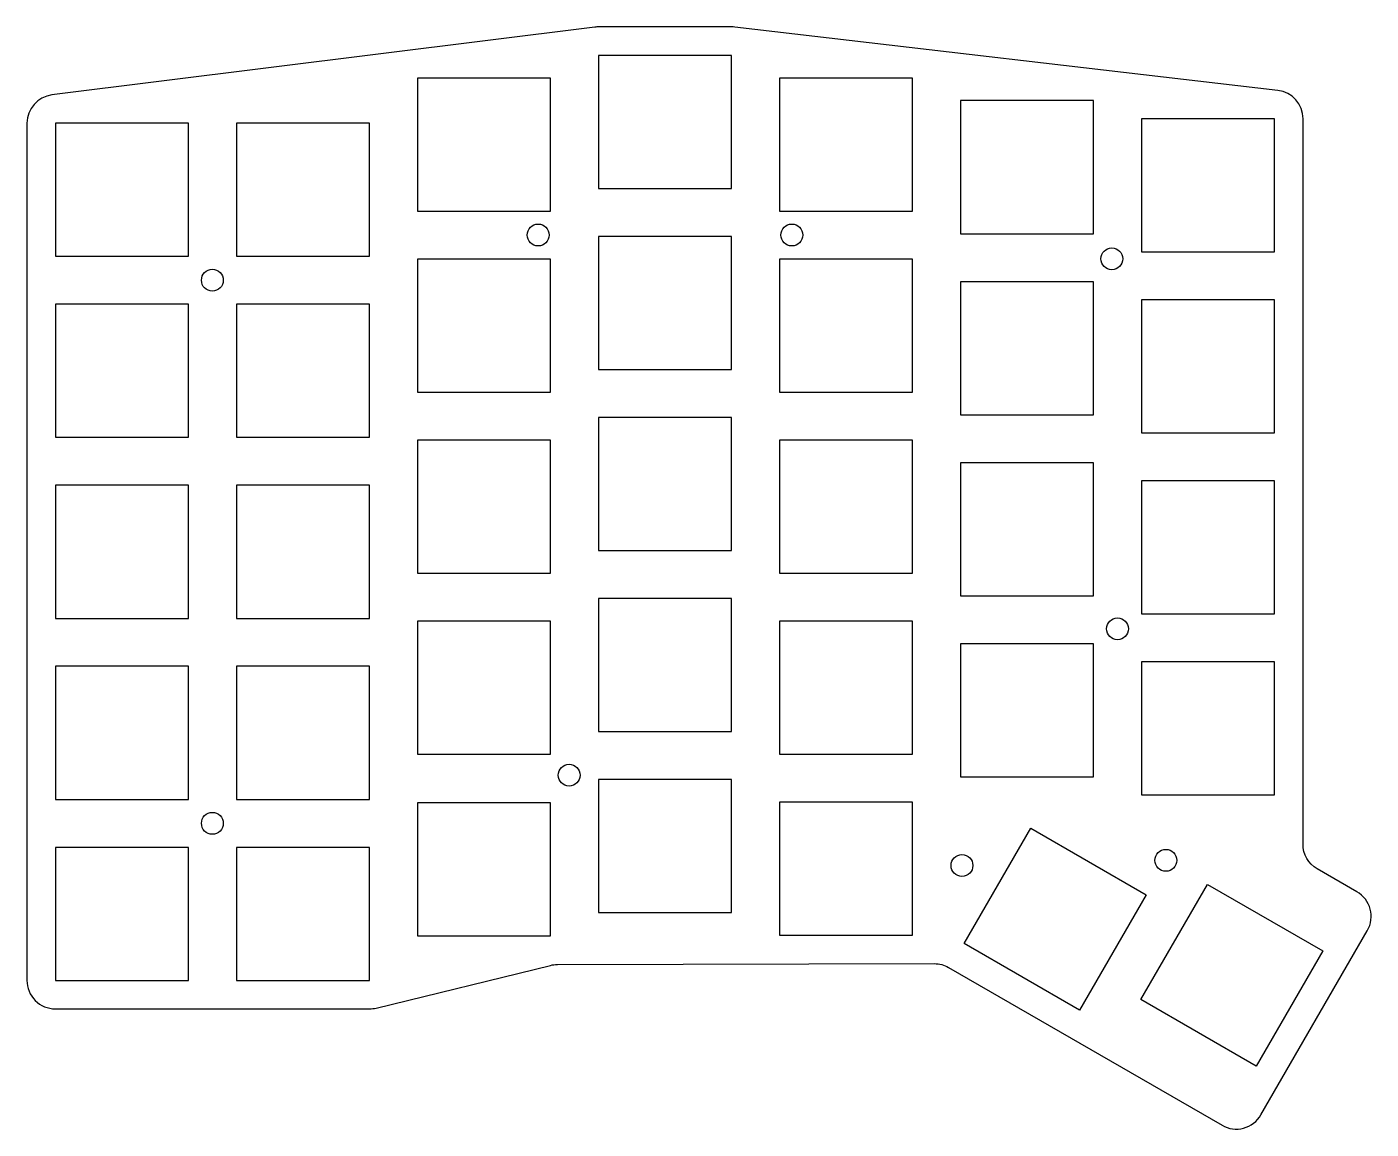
# Model space of a CAD drawing. Header units: millimetres. Extents: x 25 to 166, y 4 to 120.
import ezdxf

# ---------------------------------------------------------------- set-up
doc = ezdxf.new("R2010")
doc.units = ezdxf.units.MM
doc.layers.get('0').update_dxf_attribs({"linetype": 'CONTINUOUS'})

msp = doc.modelspace()

# ---------------------------------------------------------------- linework, layer by layer
msp.add_lwpolyline([(120.18, 21.39, -0.132244), (121.68, 20.99), (150.45, 4.38, 0.41422), (154.54, 5.48), (165.74, 24.86, 0.414213), (164.64, 28.96), (160.47, 31.37, -0.267974), (158.97, 33.96), (158.98, 110.31, 0.380633), (156.33, 113.29), (99.18, 119.95, 0.029041), (98.83, 119.97), (84.83, 119.97, 0.031096), (84.46, 119.95), (27.31, 112.81, 0.378246), (24.68, 109.83), (24.68, 19.63, 0.414214), (27.68, 16.63), (60.73, 16.63, 0.060142), (61.44, 16.72), (79.79, 21.21, -0.059575), (80.5, 21.3)], format="xyb", close=True)
for points in [[(98.83, 102.97), (98.83, 116.97), (84.83, 116.97), (84.83, 102.97)], [(79.78, 100.59), (79.78, 114.59), (65.78, 114.59), (65.78, 100.59)], [(103.88, 114.59), (103.88, 100.59), (117.88, 100.59), (117.88, 114.59)], [(136.93, 98.21), (136.93, 112.21), (122.93, 112.21), (122.93, 98.21)], [(41.68, 109.83), (27.68, 109.83), (27.68, 95.83), (41.68, 95.83)], [(46.73, 109.83), (46.73, 95.83), (60.73, 95.83), (60.73, 109.83)], [(141.98, 110.31), (141.98, 96.31), (155.98, 96.31), (155.98, 110.31)], [(98.83, 97.92), (84.83, 97.92), (84.83, 83.92), (98.83, 83.92)], [(65.78, 95.54), (65.78, 81.54), (79.78, 81.54), (79.78, 95.54)], [(117.88, 95.54), (103.88, 95.54), (103.88, 81.54), (117.88, 81.54)], [(122.93, 93.16), (122.93, 79.16), (136.93, 79.16), (136.93, 93.16)], [(27.68, 90.78), (27.68, 76.78), (41.68, 76.78), (41.68, 90.78)], [(46.73, 76.78), (60.73, 76.78), (60.73, 90.78), (46.73, 90.78)], [(155.98, 77.26), (155.98, 91.26), (141.98, 91.26), (141.98, 77.26)], [(84.83, 64.87), (98.83, 64.87), (98.83, 78.87), (84.83, 78.87)], [(65.78, 76.49), (65.78, 62.49), (79.78, 62.49), (79.78, 76.49)], [(103.88, 62.49), (117.88, 62.49), (117.88, 76.49), (103.88, 76.49)], [(122.93, 60.11), (136.93, 60.11), (136.93, 74.11), (122.93, 74.11)], [(155.98, 58.21), (155.98, 72.21), (141.98, 72.21), (141.98, 58.21)], [(27.68, 71.73), (27.68, 57.73), (41.68, 57.73), (41.68, 71.73)], [(46.73, 57.73), (60.73, 57.73), (60.73, 71.73), (46.73, 71.73)], [(84.83, 45.82), (98.83, 45.82), (98.83, 59.82), (84.83, 59.82)], [(79.78, 57.44), (65.78, 57.44), (65.78, 43.44), (79.78, 43.44)], [(117.88, 43.44), (117.88, 57.44), (103.88, 57.44), (103.88, 43.44)], [(122.93, 55.06), (122.93, 41.06), (136.93, 41.06), (136.93, 55.06)], [(27.68, 38.68), (41.68, 38.68), (41.68, 52.68), (27.68, 52.68)], [(60.73, 38.68), (60.73, 52.68), (46.73, 52.68), (46.73, 38.68)], [(155.98, 53.16), (141.98, 53.16), (141.98, 39.16), (155.98, 39.16)], [(98.83, 26.77), (98.83, 40.77), (84.83, 40.77), (84.83, 26.77)], [(65.78, 38.3), (65.78, 24.3), (79.78, 24.3), (79.78, 38.3)], [(117.88, 38.39), (103.88, 38.39), (103.88, 24.39), (117.88, 24.39)], [(123.32, 23.5), (130.32, 35.63), (142.45, 28.63), (135.45, 16.5)], [(41.68, 19.63), (41.68, 33.63), (27.68, 33.63), (27.68, 19.63)], [(46.73, 19.63), (60.73, 19.63), (60.73, 33.63), (46.73, 33.63)], [(161.04, 22.73), (154.04, 10.61), (141.92, 17.61), (148.92, 29.73)]]:
    msp.add_lwpolyline(points, close=True)
for centre in [(78.48, 98.07), (105.18, 98.07), (138.85, 95.57), (44.2, 93.31), (139.45, 56.63), (81.74, 41.22), (44.2, 36.16), (123.08, 31.72), (144.54, 32.26)]:
    msp.add_circle(centre, 1.15)

doc.saveas('drawing.dxf')
